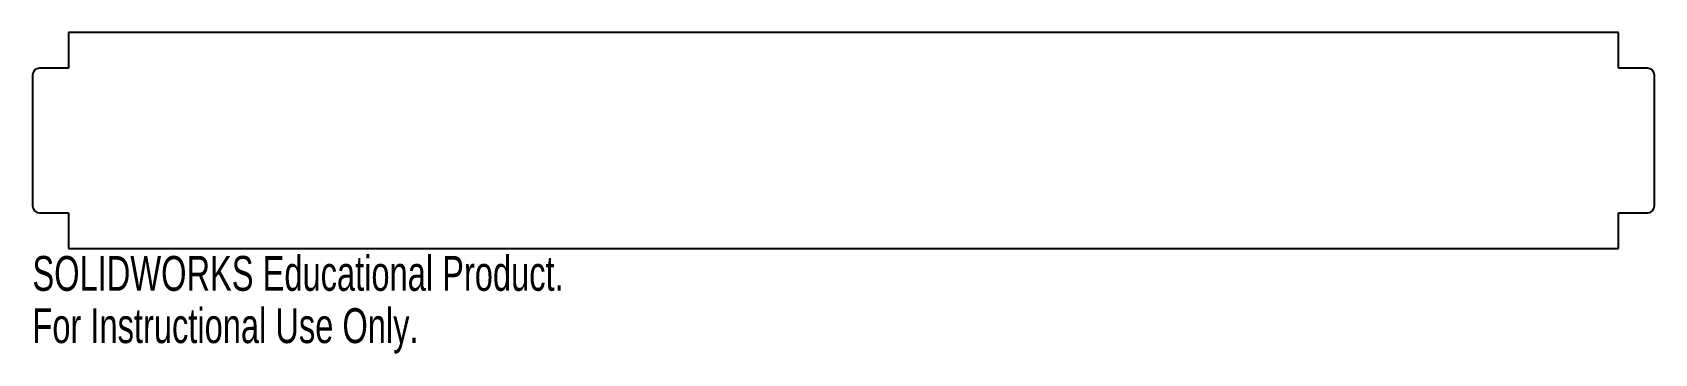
# Model space of a CAD drawing. Header units: millimetres. Extents: x 0 to 225, y -15 to 30.
import ezdxf

# ---------------------------------------------------------------- set-up
doc = ezdxf.new("R2010")
doc.units = ezdxf.units.MM
doc.styles.add('SLDTEXTSTYLE0', font='TXT', dxfattribs={"width": 0.7})

msp = doc.modelspace()

# ---------------------------------------------------------------- linework, layer by layer
at = {"color": 7, "linetype": 'Continuous', "lineweight": 25}
for p, q in [((220, 30.05), (5, 30.05)), ((5, 30.05), (5, 25.1)), ((220, 25.1), (220, 30.05)), ((5, 25.1), (1, 25.1)), ((224, 25.1), (220, 25.1)), ((0, 24.1), (0, 6)), ((225, 6), (225, 24.1)), ((1, 5), (5, 5)), ((5, 5), (5, 0.05)), ((220, 5), (224, 5)), ((220, 0.05), (220, 5)), ((5, 0.05), (220, 0.05))]:
    msp.add_line(p, q, dxfattribs=at)
for centre, start, end in [((1, 24.1), 90, 180), ((224, 24.1), 0, 90), ((1, 6), 180, 270), ((224, 6), 270, 0)]:
    msp.add_arc(centre, 1, start, end, dxfattribs=at)

# ---------------------------------------------------------------- texts
at = {"color": 7, "linetype": 'Continuous', "char_height": 4.8336, "attachment_point": 1, "style": 'SLDTEXTSTYLE0'}
for s, insert in [('SOLIDWORKS Educational Product.', (0, -0.97)), ('For Instructional Use Only.', (0, -8.22))]:
    msp.add_mtext(s, dxfattribs=dict(at, insert=insert))

doc.saveas('drawing.dxf')
